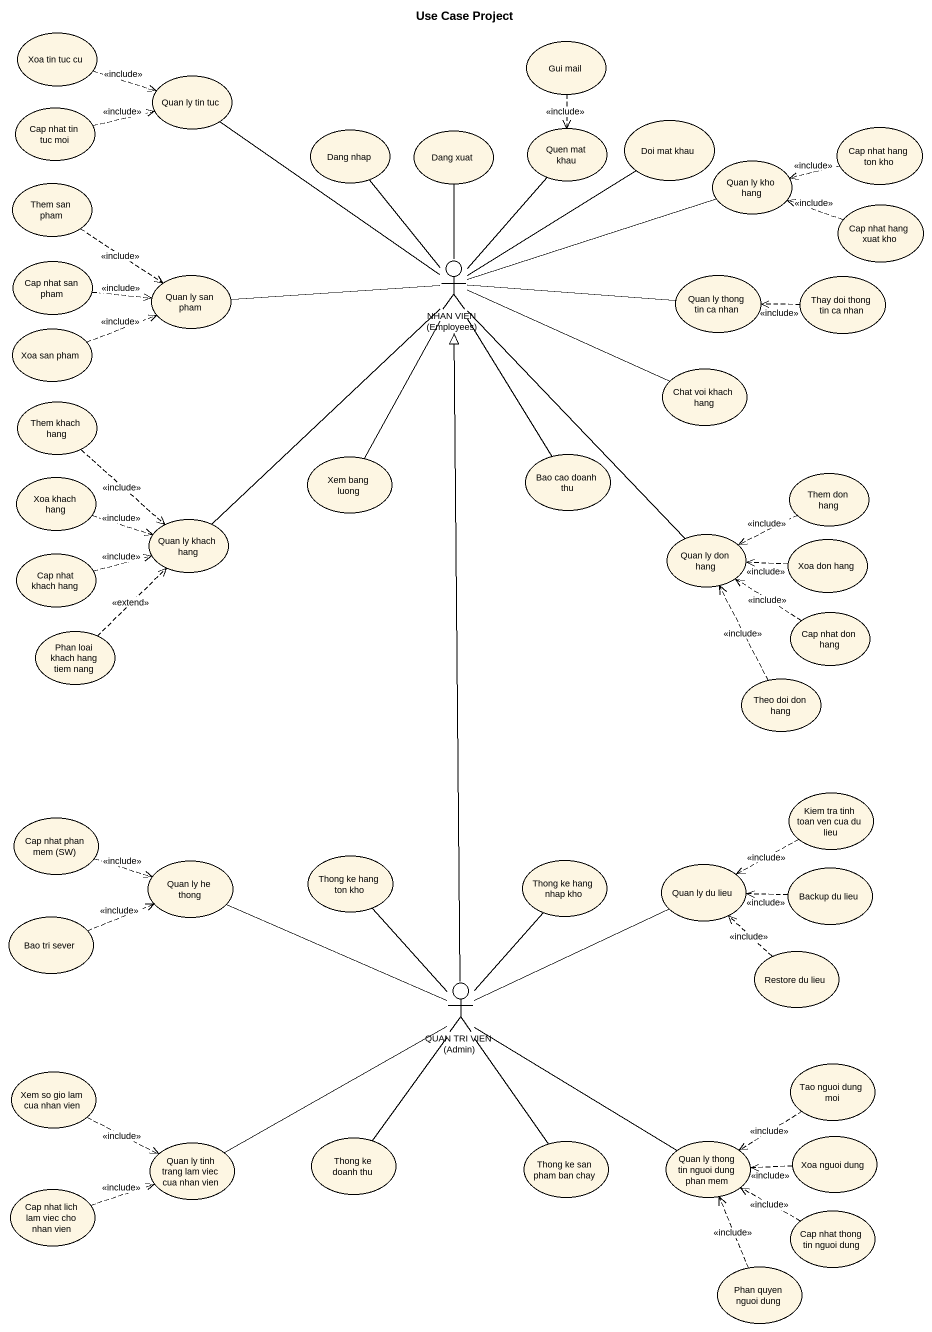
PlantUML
@startuml
title Use Case Project
usecase "Xoa tin tuc cu" as Xoa_tin_tuc_cu
usecase "Gui mail" as Gui_mail
usecase "Cap nhat tin tuc moi" as Cap_nhat_tin_tuc_moi
usecase "Quan ly tin tuc" as Quan_ly_tin_tuc
usecase "Dang nhap" as Dang_nhap
usecase "Dang xuat" as Dang_xuat
usecase "Quen mat khau" as Quen_mat_khau
usecase "Doi mat khau" as Doi_mat_khau
usecase "Cap nhat hang ton kho" as Cap_nhat_hang_ton_kho
usecase "Them san pham" as Them_san_pham
usecase "Quan ly kho hang" as Quan_ly_kho_hang
usecase "Cap nhat hang xuat kho" as Cap_nhat_hang_xuat_kho
usecase "Cap nhat san pham" as Cap_nhat_san_pham
actor "NHAN VIEN (Employees)" as NHAN_VIEN_Employees
usecase "Quan ly san pham" as Quan_ly_san_pham
usecase "Quan ly thong tin ca nhan" as Quan_ly_thong_tin_ca_nhan
usecase "Thay doi thong tin ca nhan" as Thay_doi_thong_tin_ca_nhan
usecase "Xoa san pham" as Xoa_san_pham
usecase "Chat voi khach hang" as Chat_voi_khach_hang
usecase "Them khach hang" as Them_khach_hang
usecase "Xem bang luong" as Xem_bang_luong
usecase "Bao cao doanh thu" as Bao_cao_doanh_thu
usecase "Xoa khach hang" as Xoa_khach_hang
usecase "Them don hang" as Them_don_hang
usecase "Quan ly khach hang" as Quan_ly_khach_hang
usecase "Quan ly don hang" as Quan_ly_don_hang
usecase "Cap nhat khach hang" as Cap_nhat_khach_hang
usecase "Xoa don hang" as Xoa_don_hang
usecase "Cap nhat don hang" as Cap_nhat_don_hang
usecase "Phan loai khach hang tiem nang" as Phan_loai_khach_hang_tiem
usecase "Theo doi don hang" as Theo_doi_don_hang
usecase "Kiem tra tinh toan ven cua du lieu" as Kiem_tra_tinh_toan_ven_cua
usecase "Cap nhat phan mem (SW)" as Cap_nhat_phan_mem_SW
usecase "Quan ly he thong" as Quan_ly_he_thong
usecase "Thong ke hang ton kho" as Thong_ke_hang_ton_kho
usecase "Thong ke hang nhap kho" as Thong_ke_hang_nhap_kho
usecase "Quan ly du lieu" as Quan_ly_du_lieu
usecase "Backup du lieu" as Backup_du_lieu
usecase "Bao tri sever" as Bao_tri_sever
usecase "Restore du lieu" as Restore_du_lieu
actor "QUAN TRI VIEN (Admin)" as QUAN_TRI_VIEN_Admin
usecase "Xem so gio lam cua nhan vien" as Xem_so_gio_lam_cua_nhan_vien
usecase "Tao nguoi dung moi" as Tao_nguoi_dung_moi
usecase "Quan ly tinh trang lam viec cua nhan vien" as Quan_ly_tinh_trang_lam_viec
usecase "Thong ke doanh thu" as Thong_ke_doanh_thu
usecase "Thong ke san pham ban chay" as Thong_ke_san_pham_ban_chay
usecase "Quan ly thong tin nguoi dung phan mem" as Quan_ly_thong_tin_nguoi
usecase "Xoa nguoi dung" as Xoa_nguoi_dung
usecase "Cap nhat lich lam viec cho nhan vien" as Cap_nhat_lich_lam_viec_cho
usecase "Cap nhat thong tin nguoi dung" as Cap_nhat_thong_tin_nguoi
usecase "Phan quyen nguoi dung" as Phan_quyen_nguoi_dung
Xoa_tin_tuc_cu .right.> Quan_ly_tin_tuc : <<include>>
Gui_mail ..> Quen_mat_khau : <<include>>
Cap_nhat_tin_tuc_moi .right.> Quan_ly_tin_tuc : <<include>>
Dang_nhap -- NHAN_VIEN_Employees
Dang_xuat -- NHAN_VIEN_Employees
Quen_mat_khau -- NHAN_VIEN_Employees
Doi_mat_khau -- NHAN_VIEN_Employees
Cap_nhat_hang_ton_kho .left.> Quan_ly_kho_hang : <<include>>
Them_san_pham ..> Quan_ly_san_pham : <<include>>
Quan_ly_kho_hang -left- NHAN_VIEN_Employees
Cap_nhat_hang_xuat_kho .left.> Quan_ly_kho_hang : <<include>>
Cap_nhat_san_pham .right.> Quan_ly_san_pham : <<include>>
NHAN_VIEN_Employees -up- Quan_ly_tin_tuc
NHAN_VIEN_Employees -- Xem_bang_luong
NHAN_VIEN_Employees -- Bao_cao_doanh_thu
NHAN_VIEN_Employees -- Quan_ly_khach_hang
NHAN_VIEN_Employees -- Quan_ly_don_hang
Quan_ly_san_pham -right- NHAN_VIEN_Employees
Quan_ly_thong_tin_ca_nhan -left- NHAN_VIEN_Employees
Thay_doi_thong_tin_ca_nhan .left.> Quan_ly_thong_tin_ca_nhan : <<include>>
Xoa_san_pham .right.> Quan_ly_san_pham : <<include>>
Chat_voi_khach_hang -left- NHAN_VIEN_Employees
Them_khach_hang ..> Quan_ly_khach_hang : <<include>>
Xoa_khach_hang .right.> Quan_ly_khach_hang : <<include>>
Them_don_hang .left.> Quan_ly_don_hang : <<include>>
Cap_nhat_khach_hang .right.> Quan_ly_khach_hang : <<include>>
Xoa_don_hang .left.> Quan_ly_don_hang : <<include>>
Cap_nhat_don_hang .up.> Quan_ly_don_hang : <<include>>
Phan_loai_khach_hang_tiem .up.> Quan_ly_khach_hang : <<extend>>
Theo_doi_don_hang .up.> Quan_ly_don_hang : <<include>>
Kiem_tra_tinh_toan_ven_cua .left.> Quan_ly_du_lieu : <<include>>
Cap_nhat_phan_mem_SW .right.> Quan_ly_he_thong : <<include>>
Thong_ke_hang_ton_kho -- QUAN_TRI_VIEN_Admin
Thong_ke_hang_nhap_kho -- QUAN_TRI_VIEN_Admin
Backup_du_lieu .left.> Quan_ly_du_lieu : <<include>>
Bao_tri_sever .right.> Quan_ly_he_thong : <<include>>
Restore_du_lieu .up.> Quan_ly_du_lieu : <<include>>
QUAN_TRI_VIEN_Admin -up-|> NHAN_VIEN_Employees
QUAN_TRI_VIEN_Admin -left- Quan_ly_he_thong
QUAN_TRI_VIEN_Admin -right- Quan_ly_du_lieu
QUAN_TRI_VIEN_Admin -left- Quan_ly_tinh_trang_lam_viec
QUAN_TRI_VIEN_Admin -- Thong_ke_doanh_thu
QUAN_TRI_VIEN_Admin -- Thong_ke_san_pham_ban_chay
QUAN_TRI_VIEN_Admin -right- Quan_ly_thong_tin_nguoi
Xem_so_gio_lam_cua_nhan_vien .right.> Quan_ly_tinh_trang_lam_viec : <<include>>
Tao_nguoi_dung_moi ..> Quan_ly_thong_tin_nguoi : <<include>>
Xoa_nguoi_dung .left.> Quan_ly_thong_tin_nguoi : <<include>>
Cap_nhat_lich_lam_viec_cho .right.> Quan_ly_tinh_trang_lam_viec : <<include>>
Cap_nhat_thong_tin_nguoi .left.> Quan_ly_thong_tin_nguoi : <<include>>
Phan_quyen_nguoi_dung .up.> Quan_ly_thong_tin_nguoi : <<include>>
@enduml
